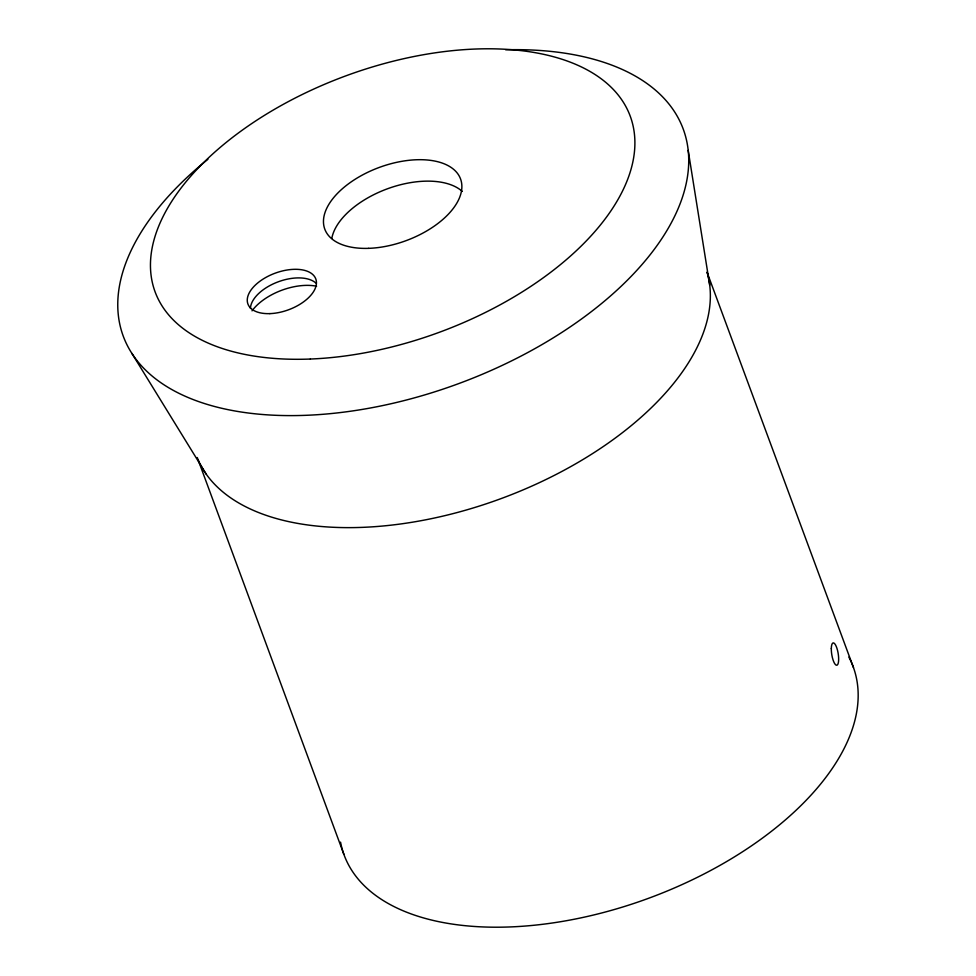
<?xml version="1.0" encoding="UTF-8"?>
<svg xmlns="http://www.w3.org/2000/svg" width="976" height="976" viewBox="0 0 976 976"><rect width="100%" height="100%" fill="white"/><g stroke="black" fill="none" stroke-linecap="round" stroke-linejoin="round"><path stroke-width="1.46" d="M206.168 474.068L131.882 353.385M707.027 272.158L853.475 667.572M197.274 457.549L343.808 854.159M688.19 150.414L709.711 285.102M848.864 657.104A271.377 146.217 -20.3 0 1 646.917 898.896A271.377 146.217 -20.3 0 1 340.551 842.129M707.185 272.731A271.377 146.217 -20.3 0 1 500.407 498.846A271.377 146.217 -20.3 0 1 198.006 459.672M505.641 49.788A298.522 160.833 -20.3 0 1 651.419 253.089A298.522 160.833 -20.3 0 1 226.615 409.359A298.522 160.833 -20.3 0 1 207.9 159.32M250.429 308.428A36.185 19.496 -20.3 0 1 277.282 282.162A36.185 19.496 -20.3 0 1 315.87 283.052M252.028 310.844A45.225 24.363 -20.3 0 1 316.59 286.212M331.803 238.437A72.37 38.991 -20.3 0 1 388.155 188.527A72.37 38.991 -20.3 0 1 462.295 191.43M310.356 359.034A253.284 136.469 -20.3 0 0 631.118 118.718A253.284 136.469 -20.3 0 0 236.534 134.371A253.284 136.469 -20.3 0 0 310.356 359.034M831.308 648.576A11.309 3.245 80.8 0 0 836.676 665.254A11.309 3.245 80.8 0 0 836.981 648.43A11.309 3.245 80.8 0 0 831.308 648.576M269.864 313.625A36.185 19.496 -20.3 0 0 315.956 279.417A36.185 19.496 -20.3 0 0 259.726 281.393A36.185 19.496 -20.3 0 0 269.864 313.625M368.708 248.343A72.37 38.991 -20.3 0 0 460.879 179.926A72.37 38.991 -20.3 0 0 348.42 183.866A72.37 38.991 -20.3 0 0 368.708 248.343"/></g></svg>
